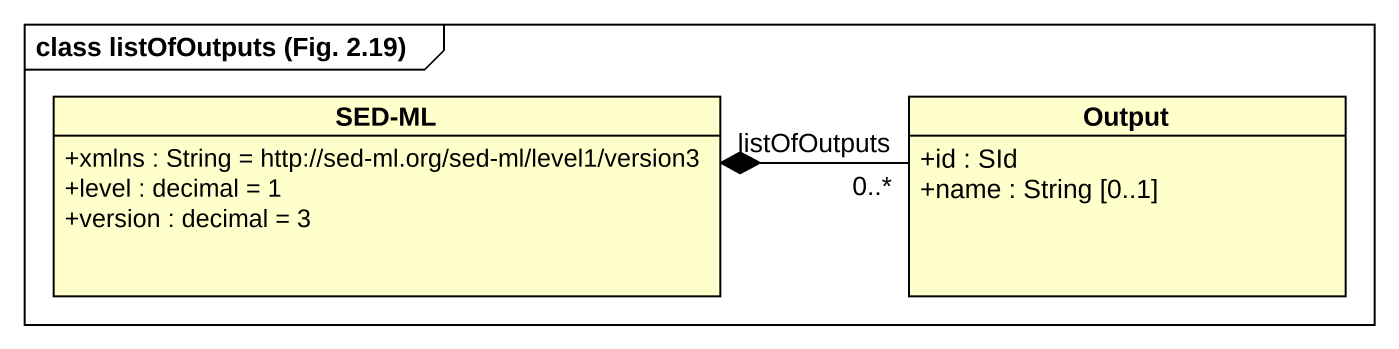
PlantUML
@startuml
mainframe class listOfOutputs (Fig. 2.19)
hide circle
hide empty members
skinparam classAttributeIconSize 0
class "SED-ML" as SED_ML {
  +xmlns : String = http://sed-ml.org/sed-ml/level1/version3
  +level : decimal = 1
  +version : decimal = 3
}
class Output {
  +id : SId
  +name : String [0..1]
}
SED_ML *-right- "0..*" Output : listOfOutputs
@enduml
